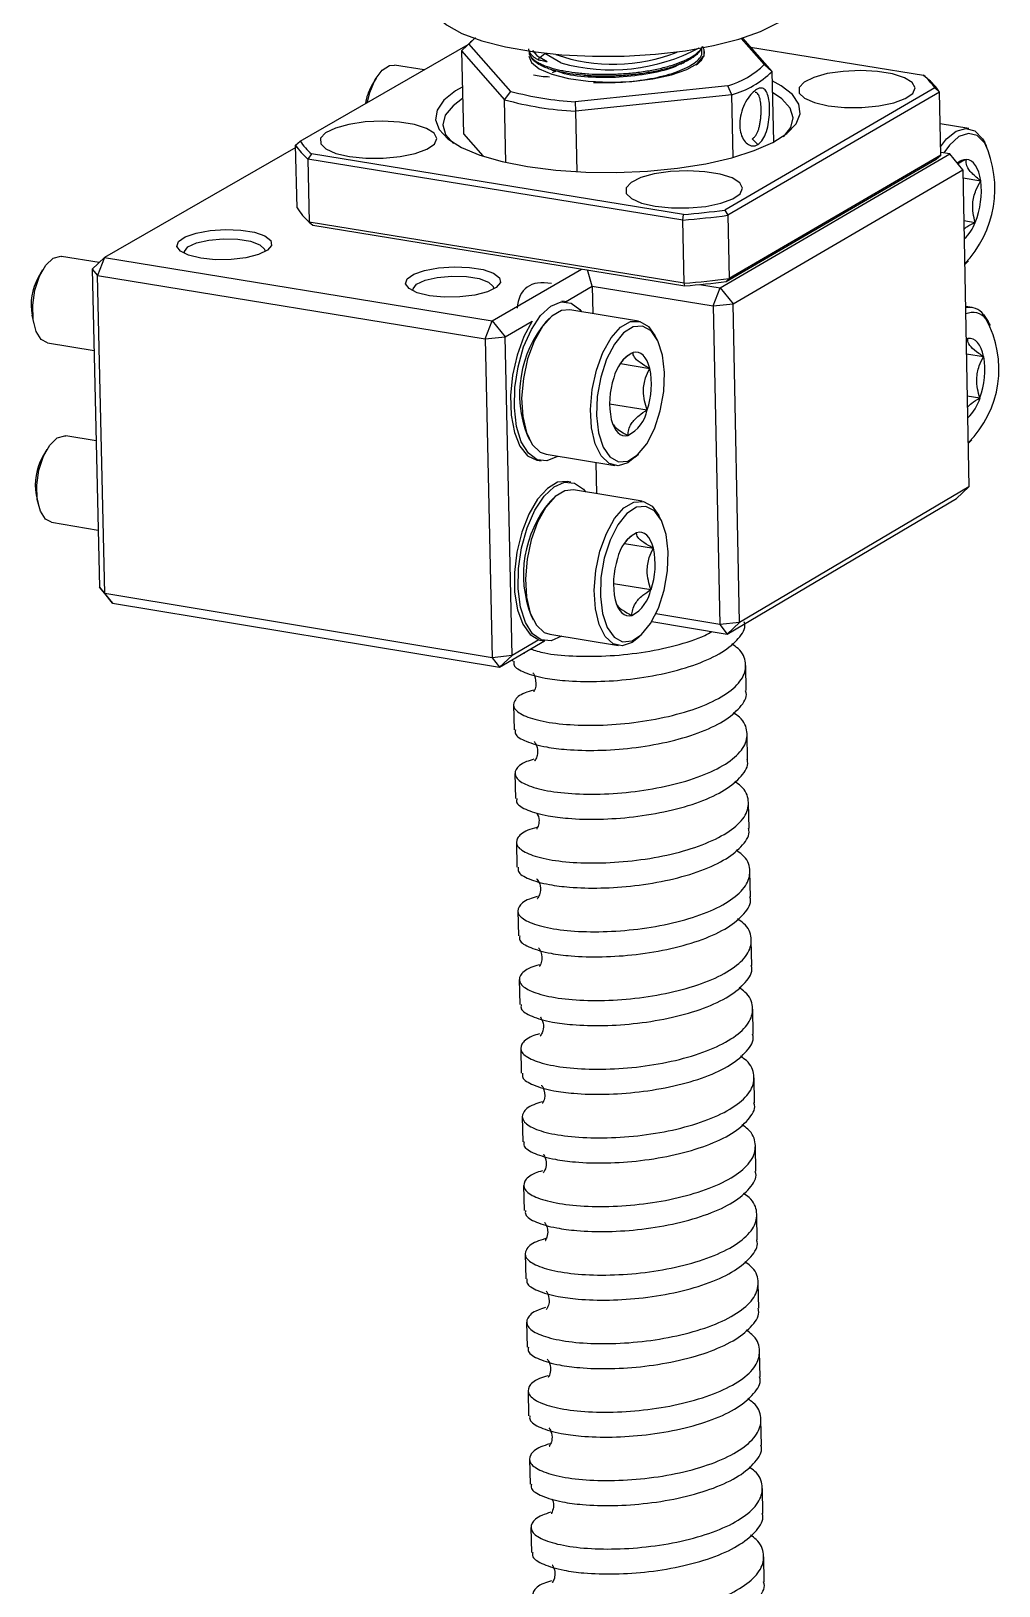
# Model space of a CAD drawing. Header units: millimetres. Extents: x 0 to 279, y 0 to 216.
# Drawn here: x 101.45 to 112.52, y 106.32 to 124.11 of the extents above; entities that cross this region are included whole.
import ezdxf

# ---------------------------------------------------------------- set-up
doc = ezdxf.new("R2010")
doc.units = ezdxf.units.MM

msp = doc.modelspace()

# ---------------------------------------------------------------- linework, layer by layer
at = {"color": 7, "linetype": 'Continuous', "lineweight": 25}
for p, q in [((109.571, 124.027), (109.837, 123.728)), ((109.586, 124.032), (109.925, 123.651)), ((104.525, 122.854), (106.446, 123.958)), ((106.457, 123.966), (106.372, 123.885)), ((106.372, 123.885), (106.863, 123.327)), ((106.372, 123.885), (106.393, 122.935)), ((106.489, 123.998), (106.412, 123.926)), ((106.935, 123.422), (106.457, 123.966)), ((107.143, 123.883), (107.143, 123.879)), ((107.267, 123.81), (107.326, 123.857)), ((107.509, 123.747), (107.326, 123.857)), ((109.148, 123.848), (109.147, 123.884)), ((109.149, 123.867), (109.149, 123.87)), ((109.678, 123.929), (111.658, 123.609)), ((105.943, 123.669), (105.605, 123.724)), ((107.253, 123.78), (107.253, 123.78)), ((107.351, 123.76), (107.267, 123.81)), ((109.837, 123.728), (109.925, 123.651)), ((105.395, 123.574), (105.343, 123.486)), ((107.412, 123.639), (107.456, 123.657)), ((109.925, 123.651), (109.942, 122.843)), ((111.658, 123.609), (111.7, 123.574)), ((106.863, 123.327), (106.935, 123.422)), ((106.878, 122.61), (106.863, 123.327)), ((109.419, 123.486), (107.674, 123.302)), ((109.465, 123.384), (107.676, 123.195)), ((111.79, 123.462), (109.385, 122.064)), ((109.465, 123.384), (109.419, 123.486)), ((111.843, 123.413), (109.421, 122.004)), ((109.48, 122.667), (109.465, 123.384)), ((111.843, 123.413), (111.79, 123.462)), ((111.857, 122.693), (111.843, 123.413)), ((107.674, 123.302), (107.676, 123.195)), ((107.676, 123.195), (107.691, 122.502)), ((112.176, 122.997), (111.85, 123.049)), ((104.474, 122.78), (102.287, 121.522)), ((104.473, 122.808), (104.525, 122.854)), ((104.489, 122.088), (104.473, 122.808)), ((106.393, 122.935), (106.614, 122.683)), ((109.697, 122.878), (109.762, 122.813)), ((112.335, 122.88), (112.36, 122.838)), ((112.385, 122.791), (112.36, 122.838)), ((104.654, 122.706), (104.614, 122.647)), ((108.904, 121.949), (104.614, 122.647)), ((104.614, 122.647), (104.63, 121.926)), ((108.912, 122.014), (104.654, 122.706)), ((109.332, 121.173), (111.961, 122.706)), ((109.402, 121.246), (111.805, 122.648)), ((111.857, 122.693), (109.435, 121.281)), ((111.805, 122.648), (111.857, 122.693)), ((111.961, 122.706), (111.857, 122.723)), ((112.11, 122.525), (111.961, 122.706)), ((109.481, 120.991), (112.11, 122.525)), ((112.11, 122.525), (112.179, 118.895)), ((112.111, 122.431), (112.315, 122.398)), ((108.919, 121.226), (104.63, 121.926)), ((104.63, 121.926), (104.672, 121.89)), ((104.672, 121.89), (108.928, 121.196)), ((108.904, 121.949), (108.912, 122.014)), ((108.919, 121.226), (108.904, 121.949)), ((109.385, 122.064), (109.421, 122.004)), ((109.421, 122.004), (109.435, 121.281)), ((112.121, 121.944), (112.251, 121.923)), ((102.225, 121.464), (101.794, 121.534)), ((101.578, 121.38), (101.527, 121.292)), ((102.145, 121.388), (102.287, 121.522)), ((102.145, 121.388), (102.207, 121.316)), ((102.145, 121.388), (102.229, 117.747)), ((102.287, 121.522), (102.207, 121.316)), ((102.287, 121.522), (106.724, 120.797)), ((106.724, 120.797), (107.744, 121.389)), ((107.868, 121.192), (107.815, 121.378)), ((112.135, 121.446), (112.173, 121.482)), ((102.207, 121.316), (106.644, 120.59)), ((102.29, 117.675), (102.207, 121.316)), ((107.563, 121.015), (107.868, 121.192)), ((107.868, 121.192), (107.874, 120.879)), ((107.868, 121.192), (109.253, 120.966)), ((108.928, 121.196), (108.919, 121.226)), ((109.097, 121.211), (109.332, 121.173)), ((109.435, 121.281), (109.402, 121.246)), ((107.58, 121.012), (107.518, 121.022)), ((109.253, 120.966), (109.332, 121.173)), ((109.332, 121.173), (109.481, 120.991)), ((101.456, 120.86), (101.477, 120.761)), ((107.378, 120.827), (107.34, 120.79)), ((108.398, 120.794), (107.61, 120.922)), ((107.726, 120.925), (107.746, 120.9)), ((109.253, 120.966), (109.481, 120.991)), ((109.253, 120.966), (109.327, 117.321)), ((109.555, 117.345), (109.481, 120.991)), ((112.216, 120.947), (112.14, 120.959)), ((112.347, 120.868), (112.4, 120.788)), ((106.644, 120.59), (106.724, 120.797)), ((106.724, 120.797), (106.873, 120.614)), ((106.873, 120.614), (107.181, 120.793)), ((108.512, 120.733), (108.586, 120.63)), ((112.424, 120.741), (112.4, 120.788)), ((101.632, 120.546), (102.167, 120.458)), ((106.644, 120.59), (106.873, 120.614)), ((106.644, 120.59), (106.722, 116.94)), ((106.951, 116.965), (106.873, 120.614)), ((108.611, 120.584), (108.586, 120.63)), ((112.168, 120.593), (112.147, 120.587)), ((108.19, 120.306), (108.526, 120.251)), ((112.15, 120.419), (112.347, 120.387)), ((112.159, 119.937), (112.305, 119.914)), ((108.067, 119.847), (108.497, 119.776)), ((102.191, 119.421), (101.842, 119.479)), ((107.126, 119.48), (107.15, 119.433)), ((112.173, 119.397), (112.211, 119.434)), ((101.627, 119.325), (101.575, 119.238)), ((107.339, 119.269), (108.126, 119.14)), ((108.357, 119.234), (108.396, 119.271)), ((107.238, 119.201), (107.282, 119.193)), ((107.91, 119.175), (107.917, 118.817)), ((107.624, 118.95), (107.58, 118.958)), ((107.766, 118.868), (107.79, 118.838)), ((112.179, 118.895), (109.555, 117.345)), ((112.179, 118.895), (112.037, 118.761)), ((101.504, 118.805), (101.525, 118.706)), ((107.423, 118.766), (107.385, 118.729)), ((108.441, 118.731), (107.654, 118.861)), ((109.412, 117.211), (112.037, 118.761)), ((108.552, 118.674), (108.629, 118.568)), ((108.653, 118.521), (108.629, 118.568)), ((101.679, 118.491), (102.214, 118.402)), ((108.236, 118.248), (108.568, 118.194)), ((102.29, 117.675), (102.229, 117.747)), ((102.229, 117.747), (102.378, 117.565)), ((106.722, 116.94), (102.29, 117.675)), ((102.378, 117.565), (102.29, 117.675)), ((108.11, 117.791), (108.54, 117.72)), ((102.378, 117.565), (106.808, 116.831)), ((109.327, 117.321), (108.595, 117.442)), ((107.169, 117.42), (107.193, 117.373)), ((108.548, 117.354), (109.412, 117.211)), ((109.555, 117.345), (109.327, 117.321)), ((109.327, 117.321), (109.412, 117.211)), ((109.412, 117.211), (109.555, 117.345)), ((106.808, 116.831), (107.323, 117.134)), ((107.258, 117.146), (106.951, 116.965)), ((107.264, 117.143), (107.324, 117.133)), ((107.382, 117.209), (108.168, 117.079)), ((108.399, 117.173), (108.437, 117.209)), ((106.951, 116.965), (106.722, 116.94)), ((106.722, 116.94), (106.808, 116.831)), ((106.808, 116.831), (106.951, 116.965)), ((106.956, 116.917), (106.956, 116.903)), ((109.63, 116.564), (109.625, 116.851)), ((106.967, 116.403), (106.973, 116.116)), ((109.646, 115.776), (109.641, 116.064)), ((106.983, 115.616), (106.989, 115.328)), ((109.662, 114.99), (109.656, 115.277)), ((107, 114.829), (107.006, 114.542)), ((109.678, 114.203), (109.672, 114.49)), ((107.017, 114.043), (107.023, 113.756)), ((109.694, 113.418), (109.688, 113.704)), ((107.033, 113.257), (107.039, 112.97)), ((109.71, 112.632), (109.704, 112.919)), ((107.05, 112.472), (107.056, 112.185)), ((109.726, 111.847), (109.72, 112.134)), ((107.067, 111.687), (107.073, 111.4)), ((109.741, 111.063), (109.736, 111.349)), ((107.083, 110.902), (107.089, 110.616)), ((109.757, 110.279), (109.751, 110.565)), ((107.1, 110.118), (107.106, 109.832)), ((109.773, 109.495), (109.767, 109.781)), ((107.116, 109.335), (107.122, 109.049)), ((109.789, 108.712), (109.783, 108.998)), ((107.133, 108.552), (107.139, 108.266)), ((109.805, 107.93), (109.799, 108.215)), ((107.15, 107.769), (107.156, 107.484)), ((109.82, 107.148), (109.815, 107.433)), ((107.166, 106.987), (107.172, 106.702)), ((109.836, 106.366), (109.83, 106.651))]:
    msp.add_line(p, q, dxfattribs=at)
at = {"color": 7, "linetype": 'Continuous', "lineweight": 25, "flags": 128}
for points in [[(106.01, 124.452), (106.018, 124.398), (106.08, 124.287), (106.201, 124.182), (106.377, 124.086), (106.604, 124.001), (106.876, 123.931), (107.184, 123.877), (107.519, 123.841), (107.872, 123.824), (108.232, 123.826), (108.59, 123.848), (108.934, 123.888), (109.256, 123.946), (109.544, 124.019), (109.792, 124.107), (109.992, 124.205), (110.139, 124.312), (110.227, 124.424), (110.255, 124.538)], [(106.372, 123.885), (106.406, 123.921), (106.412, 123.926)], [(107.184, 123.889), (107.232, 123.831), (107.267, 123.81), (107.267, 123.81), (107.267, 123.81)], [(105.296, 123.297), (105.324, 123.411), (105.385, 123.557), (105.463, 123.664), (105.549, 123.72), (105.605, 123.724)], [(107.144, 123.826), (107.172, 123.754), (107.261, 123.682), (107.406, 123.619), (107.597, 123.571), (107.823, 123.54), (108.07, 123.528), (108.321, 123.537), (108.561, 123.565), (108.775, 123.611), (108.95, 123.671), (109.074, 123.743), (109.139, 123.821), (109.142, 123.828)], [(107.128, 122.561), (107.45, 122.52), (107.793, 122.497), (108.147, 122.493), (108.5, 122.508), (108.844, 122.542), (109.169, 122.594), (109.464, 122.662), (109.721, 122.744), (109.933, 122.839), (110.094, 122.942), (110.2, 123.051), (110.246, 123.164), (110.233, 123.276), (110.16, 123.385), (110.03, 123.487), (109.928, 123.543)], [(110.568, 123.258), (110.754, 123.238), (110.952, 123.238), (111.146, 123.256), (111.318, 123.291), (111.451, 123.34), (111.536, 123.399), (111.563, 123.462), (111.531, 123.524), (111.443, 123.579), (111.306, 123.622), (111.133, 123.65), (110.939, 123.66), (110.741, 123.651), (110.556, 123.625), (110.402, 123.582), (110.292, 123.528), (110.235, 123.466), (110.237, 123.403), (110.297, 123.344), (110.411, 123.294), (110.568, 123.258)], [(106.381, 123.472), (106.304, 123.427), (106.169, 123.321), (106.092, 123.209), (106.074, 123.097), (106.115, 122.986), (106.216, 122.88), (106.373, 122.781), (106.582, 122.694), (106.836, 122.62), (107.128, 122.561)], [(106.384, 123.34), (106.275, 123.258), (106.186, 123.149), (106.158, 123.038), (106.19, 122.928), (106.279, 122.826)], [(110.055, 122.902), (110.139, 123.009), (110.167, 123.12), (110.133, 123.23), (110.039, 123.336), (109.93, 123.41)], [(105.089, 122.677), (105.275, 122.658), (105.474, 122.657), (105.668, 122.675), (105.84, 122.711), (105.975, 122.76), (106.061, 122.819), (106.09, 122.882), (106.059, 122.944), (105.971, 122.999), (105.835, 123.043), (105.662, 123.071), (105.468, 123.081), (105.269, 123.072), (105.084, 123.045), (104.929, 123.003), (104.817, 122.948), (104.759, 122.886), (104.76, 122.823), (104.819, 122.764), (104.932, 122.713), (105.089, 122.677)], [(111.855, 122.788), (111.924, 122.878), (112.034, 122.968), (112.145, 122.999), (112.248, 122.969), (112.335, 122.88)], [(112.361, 122.831), (112.275, 122.917), (112.173, 122.942), (112.064, 122.905), (111.957, 122.807), (111.893, 122.717)], [(112.315, 122.398), (112.305, 122.45), (112.292, 122.498), (112.275, 122.54), (112.255, 122.575), (112.232, 122.604), (112.207, 122.625), (112.179, 122.638), (112.15, 122.644)], [(108.588, 122.108), (108.774, 122.089), (108.974, 122.088), (109.168, 122.106), (109.34, 122.141), (109.475, 122.191), (109.56, 122.25), (109.588, 122.314), (109.557, 122.376), (109.468, 122.431), (109.331, 122.475), (109.158, 122.503), (108.963, 122.514), (108.764, 122.505), (108.578, 122.478), (108.423, 122.435), (108.312, 122.38), (108.255, 122.318), (108.256, 122.254), (108.317, 122.195), (108.43, 122.144), (108.588, 122.108)], [(103.387, 121.512), (103.249, 121.546), (103.155, 121.592), (103.115, 121.647), (103.134, 121.705), (103.211, 121.758), (103.335, 121.801), (103.495, 121.83), (103.672, 121.842), (103.847, 121.835), (104.003, 121.809), (104.121, 121.769), (104.189, 121.717), (104.199, 121.66), (104.151, 121.604), (104.049, 121.555), (103.905, 121.518), (103.734, 121.498), (103.555, 121.496), (103.387, 121.512)], [(103.2, 121.579), (103.201, 121.588), (103.241, 121.642), (103.339, 121.688), (103.48, 121.72), (103.645, 121.735), (103.812, 121.731), (103.958, 121.707), (104.065, 121.667), (104.117, 121.616), (104.12, 121.599)], [(101.632, 120.546), (101.562, 120.582), (101.503, 120.674), (101.469, 120.811), (101.464, 120.975), (101.489, 121.148), (101.541, 121.307), (101.614, 121.434), (101.699, 121.513), (101.786, 121.535), (101.794, 121.534)], [(106.005, 121.084), (105.866, 121.118), (105.771, 121.165), (105.731, 121.22), (105.75, 121.277), (105.826, 121.331), (105.95, 121.374), (106.11, 121.403), (106.287, 121.415), (106.463, 121.408), (106.619, 121.382), (106.737, 121.341), (106.806, 121.29), (106.817, 121.233), (106.769, 121.177), (106.668, 121.127), (106.524, 121.09), (106.353, 121.07), (106.174, 121.068), (106.005, 121.084)], [(105.816, 121.152), (105.817, 121.161), (105.857, 121.214), (105.954, 121.26), (106.095, 121.293), (106.26, 121.308), (106.428, 121.303), (106.575, 121.279), (106.682, 121.239), (106.734, 121.189), (106.738, 121.171)], [(107.475, 119.247), (107.469, 119.243), (107.35, 119.193), (107.237, 119.206), (107.137, 119.28), (107.056, 119.41), (107.002, 119.588), (106.977, 119.8), (106.982, 120.033), (107.019, 120.271), (107.083, 120.498), (107.171, 120.697), (107.277, 120.856), (107.394, 120.964), (107.513, 121.012), (107.626, 120.999), (107.726, 120.925), (107.726, 120.925)], [(107.61, 120.922), (107.517, 120.915), (107.404, 120.851), (107.297, 120.73), (107.202, 120.562), (107.128, 120.36), (107.08, 120.138), (107.06, 119.913), (107.072, 119.701), (107.114, 119.519), (107.182, 119.379), (107.272, 119.293), (107.339, 119.269)], [(107.181, 120.793), (107.084, 120.616), (107.007, 120.405), (106.955, 120.174), (106.932, 119.94), (106.94, 119.716), (106.977, 119.519), (107.041, 119.361), (107.128, 119.253), (107.233, 119.202), (107.238, 119.201)], [(108.357, 119.234), (108.277, 119.172), (108.165, 119.137), (108.06, 119.164), (107.97, 119.25), (107.901, 119.389), (107.86, 119.572), (107.848, 119.783), (107.867, 120.009), (107.916, 120.231), (107.99, 120.433), (108.084, 120.601), (108.192, 120.722), (108.305, 120.787), (108.414, 120.79), (108.512, 120.733), (108.512, 120.733)], [(108.541, 120.68), (108.444, 120.735), (108.336, 120.727), (108.226, 120.657), (108.121, 120.53), (108.032, 120.357), (107.965, 120.152), (107.926, 119.931), (107.918, 119.713), (107.941, 119.514), (107.993, 119.352), (108.071, 119.239), (108.168, 119.184), (108.276, 119.192), (108.387, 119.263), (108.491, 119.389), (108.58, 119.562), (108.647, 119.767), (108.686, 119.988), (108.694, 120.206), (108.671, 120.404), (108.619, 120.567), (108.541, 120.68)], [(112.347, 120.387), (112.335, 120.436), (112.319, 120.48), (112.3, 120.517), (112.278, 120.547), (112.254, 120.571), (112.227, 120.586), (112.198, 120.593), (112.168, 120.593)], [(108.526, 120.251), (108.512, 120.298), (108.495, 120.339), (108.474, 120.374), (108.451, 120.402), (108.424, 120.422), (108.396, 120.434), (108.367, 120.438), (108.336, 120.434)], [(108.086, 119.668), (108.1, 119.62), (108.117, 119.579), (108.138, 119.544), (108.162, 119.517), (108.188, 119.497), (108.216, 119.485), (108.246, 119.48), (108.276, 119.485)], [(101.679, 118.491), (101.612, 118.525), (101.552, 118.616), (101.517, 118.751), (101.511, 118.915), (101.536, 119.087), (101.587, 119.247), (101.66, 119.375), (101.744, 119.456), (101.831, 119.48), (101.842, 119.479)], [(107.58, 118.958), (107.471, 118.948), (107.354, 118.879), (107.242, 118.755), (107.142, 118.585), (107.062, 118.378), (107.005, 118.15), (106.978, 117.915), (106.98, 117.689), (107.012, 117.487), (107.072, 117.323), (107.156, 117.206), (107.258, 117.146)], [(107.517, 117.186), (107.517, 117.186), (107.398, 117.134), (107.284, 117.144), (107.183, 117.215), (107.103, 117.343), (107.047, 117.518), (107.021, 117.729), (107.025, 117.962), (107.06, 118.2), (107.124, 118.427), (107.211, 118.628), (107.317, 118.788), (107.433, 118.898), (107.552, 118.95), (107.665, 118.939), (107.766, 118.868), (107.766, 118.868)], [(107.654, 118.861), (107.556, 118.852), (107.444, 118.785), (107.336, 118.662), (107.243, 118.493), (107.169, 118.289), (107.122, 118.067), (107.104, 117.842), (107.117, 117.632), (107.159, 117.451), (107.229, 117.314), (107.319, 117.231), (107.382, 117.209)], [(108.399, 117.173), (108.323, 117.114), (108.211, 117.076), (108.106, 117.1), (108.015, 117.184), (107.946, 117.321), (107.904, 117.502), (107.891, 117.712), (107.909, 117.937), (107.956, 118.16), (108.03, 118.363), (108.123, 118.533), (108.231, 118.655), (108.343, 118.722), (108.453, 118.729), (108.552, 118.674), (108.552, 118.674)], [(108.581, 118.621), (108.483, 118.673), (108.375, 118.663), (108.265, 118.59), (108.161, 118.462), (108.072, 118.287), (108.006, 118.081), (107.968, 117.86), (107.961, 117.642), (107.985, 117.445), (108.038, 117.285), (108.117, 117.174), (108.214, 117.122), (108.323, 117.133), (108.433, 117.206), (108.536, 117.334), (108.625, 117.509), (108.691, 117.714), (108.729, 117.935), (108.736, 118.153), (108.712, 118.35), (108.659, 118.51), (108.581, 118.621)], [(108.568, 118.194), (108.554, 118.24), (108.536, 118.281), (108.515, 118.315), (108.491, 118.342), (108.465, 118.361), (108.437, 118.373), (108.407, 118.376), (108.376, 118.371)], [(108.129, 117.602), (108.144, 117.555), (108.162, 117.514), (108.183, 117.48), (108.206, 117.453), (108.233, 117.434), (108.261, 117.422), (108.291, 117.419), (108.321, 117.424)]]:
    msp.add_lwpolyline(points, dxfattribs=at)
at = {"color": 7, "linetype": 'Continuous', "lineweight": 25}
for centre, radius, start, end in [((106.849, 123.615), 0.526, 127.1501, 138.1705), ((108.108, 125.736), 2.003, 250.9016, 291.466), ((108.085, 125.817), 2.148, 254.4622, 297.9842), ((109.142, 124.447), 1, 286.0842, 314.0493), ((109.189, 124.392), 1.045, 285.3318, 314.8222), ((111.154, 123.026), 0.771, 34.4636, 49.1865), ((111.194, 122.977), 0.782, 33.9055, 49.7466), ((105.889, 123.181), 0.626, 150.8492, 170.5896), ((107.887, 127.07), 3.881, 254.6933, 266.8863), ((107.896, 127.008), 3.712, 255.0067, 266.5794), ((105.11, 123.22), 0.759, 212.8907, 229.0973), ((105.149, 123.267), 0.748, 213.4746, 228.5329), ((111.231, 122.308), 1.245, 316.2278, 24.8425), ((112.155, 122.485), 0.159, 91.553, 132.7208), ((111.364, 122.284), 0.957, 337.8212, 6.8482), ((105.128, 122.5), 0.76, 212.8291, 229.029), ((108.026, 132.661), 10.748, 274.6835, 277.4529), ((108.027, 132.585), 10.609, 274.7807, 277.3534), ((111.789, 122.094), 0.493, 312.9809, 339.6225), ((102.1, 120.977), 0.654, 151.1211, 190.2652), ((108.042, 131.911), 10.721, 274.6933, 277.469), ((108.045, 131.737), 10.578, 274.792, 277.3715), ((112.185, 120.747), 0.202, 36.8522, 102.9401), ((112.222, 120.7), 0.192, 37.2854, 114.7141), ((108.338, 119.954), 1.302, 140.0358, 201.3504), ((111.334, 120.243), 1.188, 314.7034, 28.8779), ((108.528, 120.06), 0.42, 117.1327, 168.7277), ((111.426, 120.231), 0.935, 340.1269, 9.607), ((108.98, 119.85), 0.913, 161.3113, 191.5267), ((107.632, 120.069), 0.913, 341.3215, 11.5069), ((108.084, 119.859), 0.421, 297.2009, 348.7176), ((111.806, 120.064), 0.522, 313.4212, 343.2052), ((102.147, 118.921), 0.653, 151.0209, 190.2274), ((108.38, 117.892), 1.3, 139.9483, 201.3016), ((108.579, 117.992), 0.43, 118.0898, 168.8265), ((107.68, 118.007), 0.908, 341.54, 11.8306), ((109.018, 117.788), 0.907, 161.5298, 191.8508), ((108.118, 117.804), 0.43, 298.1563, 348.8165)]:
    msp.add_arc(centre, radius, start, end, dxfattribs=at)
for centre, major_axis, ratio, start_param, end_param in [((108.133, 124.509), (1.145, 0.759), 0.451799, 3.520616, 3.740235), ((108.117, 119.991), (-1.01, 1.179), 0.385345, 5.835879, 6.664884), ((108.159, 117.929), (1.091, 0.934), 0.066554, 3.246267, 3.315769)]:
    msp.add_ellipse(centre, major_axis=major_axis, ratio=ratio, start_param=start_param, end_param=end_param, dxfattribs=at)
for points, knots in [([(107.253, 123.78), (107.241, 123.787), (107.206, 123.807), (107.166, 123.843), (107.145, 123.88), (107.143, 123.902), (107.143, 123.909)], [0, 0, 0, 0, 0.179878, 0.50841, 0.845034, 1, 1, 1, 1]), ([(107.146, 123.879), (107.145, 123.873), (107.143, 123.859), (107.153, 123.837), (107.169, 123.813), (107.192, 123.79), (107.222, 123.767), (107.259, 123.746), (107.316, 123.719), (107.385, 123.694), (107.465, 123.673), (107.551, 123.655), (107.646, 123.64), (107.748, 123.629), (107.853, 123.621), (107.963, 123.617), (108.076, 123.618), (108.188, 123.622), (108.301, 123.63), (108.411, 123.643), (108.519, 123.659), (108.621, 123.679), (108.717, 123.703), (108.807, 123.729), (108.887, 123.758), (108.957, 123.791), (109.004, 123.816), (109.044, 123.842), (109.079, 123.87), (109.105, 123.898), (109.124, 123.92), (109.128, 123.932), (109.129, 123.935)], [0, 0, 0, 0, 0.020055, 0.048712, 0.077786, 0.105841, 0.13409, 0.162954, 0.19203, 0.248488, 0.277144, 0.306219, 0.362678, 0.391336, 0.420412, 0.476869, 0.505526, 0.534601, 0.591058, 0.619715, 0.648789, 0.705249, 0.733907, 0.762983, 0.81944, 0.848097, 0.877171, 0.905226, 0.933475, 0.962339, 0.991415, 1, 1, 1, 1]), ([(109.117, 123.915), (109.115, 123.91), (109.109, 123.896), (109.084, 123.863), (109.045, 123.827), (108.992, 123.792), (108.931, 123.759), (108.858, 123.727), (108.776, 123.699), (108.688, 123.674), (108.592, 123.651), (108.489, 123.633), (108.384, 123.617), (108.274, 123.606), (108.163, 123.599), (108.08, 123.596), (107.998, 123.595), (107.916, 123.596), (107.835, 123.6), (107.732, 123.608), (107.633, 123.62), (107.543, 123.636), (107.458, 123.654), (107.382, 123.676), (107.318, 123.7), (107.261, 123.727), (107.218, 123.756), (107.187, 123.786), (107.177, 123.801), (107.173, 123.808)], [0, 0, 0, 0, 0.015181, 0.04458, 0.104379, 0.134849, 0.164249, 0.224049, 0.254519, 0.283922, 0.343727, 0.374201, 0.403598, 0.463392, 0.49386, 0.523265, 0.552874, 0.583128, 0.613604, 0.643, 0.702791, 0.733257, 0.76266, 0.822465, 0.852939, 0.882338, 0.942136, 0.972606, 1, 1, 1, 1]), ([(107.883, 123.525), (107.993, 123.524), (108.212, 123.521), (108.542, 123.563), (108.826, 123.634), (109.029, 123.731), (109.135, 123.829), (109.122, 123.891), (109.117, 123.915)], [0, 0, 0, 0, 0.177812, 0.35559, 0.533337, 0.711099, 0.888866, 1, 1, 1, 1]), ([(109.129, 123.935), (109.13, 123.934), (109.137, 123.923), (109.148, 123.894), (109.151, 123.855), (109.139, 123.816), (109.117, 123.778), (109.089, 123.746), (109.06, 123.725), (109.055, 123.722)], [0, 0, 0, 0, 0.01947, 0.151126, 0.41747, 0.553426, 0.685089, 0.951448, 1, 1, 1, 1]), ([(107.267, 123.81), (107.264, 123.807), (107.259, 123.802), (107.254, 123.791), (107.253, 123.784), (107.253, 123.78)], [0, 0, 0, 0, 0.322682, 0.645361, 1, 1, 1, 1]), ([(107.351, 123.76), (107.337, 123.763), (107.301, 123.77), (107.271, 123.776), (107.253, 123.779), (107.253, 123.78)], [0, 0, 0, 0, 0.360664, 0.986049, 1, 1, 1, 1]), ([(107.401, 123.671), (107.41, 123.667), (107.426, 123.66), (107.443, 123.653), (107.452, 123.649)], [0, 0, 0, 0, 0.5000031, 1, 1, 1, 1]), ([(108.865, 123.732), (108.859, 123.729), (108.797, 123.687), (108.571, 123.63), (108.225, 123.579), (107.862, 123.578), (107.59, 123.606), (107.493, 123.643), (107.465, 123.653)], [0, 0, 0, 0, 0.022104, 0.2448826, 0.4676612, 0.6904397, 0.9132183, 1, 1, 1, 1]), ([(108.871, 123.732), (108.88, 123.736), (108.898, 123.744), (108.916, 123.753), (108.925, 123.757)], [0, 0, 0, 0, 0.499985, 1, 1, 1, 1]), ([(109.749, 123.445), (109.732, 123.432), (109.694, 123.405), (109.635, 123.327), (109.586, 123.225), (109.557, 123.111), (109.553, 123.003), (109.575, 122.91), (109.616, 122.84), (109.671, 122.8), (109.723, 122.794), (109.752, 122.808), (109.762, 122.813)], [0, 0, 0, 0, 0.097717, 0.208522, 0.320671, 0.426562, 0.531756, 0.628841, 0.730963, 0.836275, 0.944773, 1, 1, 1, 1]), ([(109.697, 122.878), (109.705, 122.883), (109.719, 122.893), (109.739, 122.916), (109.756, 122.946), (109.77, 122.981), (109.781, 123.021), (109.79, 123.065), (109.796, 123.111), (109.8, 123.158), (109.801, 123.204), (109.8, 123.247), (109.797, 123.288), (109.792, 123.323), (109.784, 123.354), (109.773, 123.379), (109.76, 123.398), (109.747, 123.409), (109.737, 123.41), (109.733, 123.411)], [0, 0, 0, 0, 0.058478, 0.11865, 0.177188, 0.237366, 0.297015, 0.358346, 0.418744, 0.480932, 0.5406, 0.602104, 0.660062, 0.719644, 0.778675, 0.839358, 0.89945, 0.961266, 1, 1, 1, 1]), ([(109.762, 122.813), (109.778, 122.825), (109.813, 122.853), (109.855, 122.934), (109.884, 123.039), (109.898, 123.155), (109.899, 123.263), (109.887, 123.354), (109.864, 123.422), (109.828, 123.46), (109.787, 123.464), (109.759, 123.45), (109.749, 123.445)], [0, 0, 0, 0, 0.09666, 0.207749, 0.320394, 0.425913, 0.530963, 0.628111, 0.730167, 0.835097, 0.943462, 1, 1, 1, 1]), ([(112.15, 122.644), (112.12, 122.63), (112.085, 122.615), (112.058, 122.596), (112.054, 122.593)], [0, 0, 0, 0, 0.845109, 1, 1, 1, 1]), ([(112.315, 122.398), (112.297, 122.412), (112.241, 122.455), (112.168, 122.529), (112.144, 122.597), (112.149, 122.631), (112.15, 122.644)], [0, 0, 0, 0, 0.156025, 0.493707, 0.819058, 1, 1, 1, 1]), ([(112.251, 121.923), (112.242, 121.957), (112.224, 122.028), (112.218, 122.154), (112.25, 122.284), (112.295, 122.363), (112.315, 122.398)], [0, 0, 0, 0, 0.216454, 0.440309, 0.751899, 1, 1, 1, 1]), ([(112.123, 121.847), (112.133, 121.856), (112.166, 121.885), (112.216, 121.907), (112.251, 121.923)], [0, 0, 0, 0, 0.319193, 1, 1, 1, 1]), ([(112.347, 120.387), (112.329, 120.399), (112.271, 120.436), (112.194, 120.498), (112.165, 120.555), (112.167, 120.583), (112.168, 120.593)], [0, 0, 0, 0, 0.156025, 0.493707, 0.819058, 1, 1, 1, 1]), ([(108.336, 120.434), (108.307, 120.417), (108.259, 120.387), (108.223, 120.353), (108.209, 120.339)], [0, 0, 0, 0, 0.600547, 1, 1, 1, 1]), ([(108.526, 120.251), (108.507, 120.262), (108.447, 120.295), (108.367, 120.352), (108.335, 120.402), (108.336, 120.426), (108.336, 120.434)], [0, 0, 0, 0, 0.156025, 0.493707, 0.819058, 1, 1, 1, 1]), ([(112.305, 119.914), (112.295, 119.948), (112.274, 120.019), (112.263, 120.145), (112.288, 120.274), (112.329, 120.352), (112.347, 120.387)], [0, 0, 0, 0, 0.2164543, 0.440309, 0.7518987, 1, 1, 1, 1]), ([(108.497, 119.776), (108.486, 119.811), (108.463, 119.882), (108.448, 120.008), (108.47, 120.138), (108.509, 120.216), (108.526, 120.251)], [0, 0, 0, 0, 0.216454, 0.440309, 0.751899, 1, 1, 1, 1]), ([(108.276, 119.485), (108.278, 119.507), (108.282, 119.552), (108.317, 119.631), (108.391, 119.71), (108.464, 119.756), (108.497, 119.776)], [0, 0, 0, 0, 0.2164543, 0.440309, 0.7518987, 1, 1, 1, 1]), ([(112.162, 119.807), (112.177, 119.824), (112.214, 119.863), (112.271, 119.895), (112.305, 119.914)], [0, 0, 0, 0, 0.419373, 1, 1, 1, 1]), ([(108.099, 119.623), (108.106, 119.611), (108.123, 119.579), (108.198, 119.528), (108.258, 119.495), (108.276, 119.485)], [0, 0, 0, 0, 0.31264, 0.782775, 1, 1, 1, 1]), ([(108.376, 118.371), (108.347, 118.353), (108.301, 118.325), (108.266, 118.29), (108.253, 118.277)], [0, 0, 0, 0, 0.619929, 1, 1, 1, 1]), ([(108.568, 118.194), (108.549, 118.204), (108.489, 118.236), (108.408, 118.291), (108.375, 118.34), (108.376, 118.363), (108.376, 118.371)], [0, 0, 0, 0, 0.156025, 0.493707, 0.819058, 1, 1, 1, 1]), ([(108.54, 117.72), (108.529, 117.755), (108.506, 117.825), (108.491, 117.951), (108.512, 118.08), (108.551, 118.159), (108.568, 118.194)], [0, 0, 0, 0, 0.2164543, 0.440309, 0.7518987, 1, 1, 1, 1]), ([(108.321, 117.424), (108.323, 117.447), (108.327, 117.492), (108.361, 117.572), (108.435, 117.652), (108.508, 117.699), (108.54, 117.72)], [0, 0, 0, 0, 0.216454, 0.440309, 0.751899, 1, 1, 1, 1]), ([(108.142, 117.561), (108.149, 117.548), (108.166, 117.517), (108.242, 117.467), (108.302, 117.434), (108.321, 117.424)], [0, 0, 0, 0, 0.322579, 0.785916, 1, 1, 1, 1]), ([(106.971, 116.903), (106.969, 116.887), (106.962, 116.84), (107.082, 116.769), (107.294, 116.709), (107.578, 116.672), (107.911, 116.663), (108.31, 116.69), (108.71, 116.758), (109.075, 116.863), (109.369, 117), (109.552, 117.158), (109.63, 117.28), (109.61, 117.343), (109.607, 117.351)], [0, 0, 0, 0, 0.0492456, 0.1461337, 0.2429263, 0.3142658, 0.4086866, 0.5028647, 0.5999488, 0.6963788, 0.7934818, 0.8900239, 0.9868062, 1, 1, 1, 1]), ([(107.196, 116.57), (107.162, 116.56), (107.046, 116.525), (106.964, 116.449), (106.962, 116.354), (107.089, 116.268), (107.325, 116.202), (107.651, 116.166), (108.036, 116.166), (108.446, 116.206), (108.841, 116.287), (109.186, 116.402), (109.449, 116.547), (109.607, 116.711), (109.638, 116.881), (109.587, 117.015), (109.49, 117.081), (109.465, 117.099)], [0, 0, 0, 0, 0.03124, 0.104022, 0.176326, 0.248928, 0.321457, 0.393795, 0.46656, 0.538818, 0.611562, 0.68393, 0.756411, 0.829058, 0.901344, 0.974132, 1, 1, 1, 1]), ([(107.164, 117.04), (107.213, 117.024), (107.335, 116.985), (107.637, 116.955), (108.019, 116.955), (108.431, 116.994), (108.82, 117.076), (109.102, 117.161), (109.211, 117.225), (109.237, 117.24)], [0, 0, 0, 0, 0.1146425, 0.2809622, 0.4482645, 0.6144017, 0.7816568, 0.948045, 1, 1, 1, 1]), ([(107.187, 116.769), (107.193, 116.764), (107.207, 116.753), (107.234, 116.618), (107.201, 116.56), (107.2, 116.555), (107.2, 116.552)], [0, 0, 0, 0, 0.267401, 0.60843, 0.812748, 1, 1, 1, 1]), ([(106.988, 116.116), (106.986, 116.1), (106.978, 116.053), (107.099, 115.981), (107.31, 115.92), (107.595, 115.884), (107.927, 115.875), (108.326, 115.902), (108.726, 115.97), (109.091, 116.074), (109.385, 116.212), (109.568, 116.37), (109.646, 116.492), (109.626, 116.556), (109.623, 116.563)], [0, 0, 0, 0, 0.0492456, 0.1461337, 0.2429263, 0.3142658, 0.4086866, 0.5028647, 0.5999488, 0.6963788, 0.7934818, 0.8900239, 0.9868062, 1, 1, 1, 1]), ([(107.201, 115.78), (107.171, 115.77), (107.06, 115.737), (106.981, 115.662), (106.979, 115.567), (107.106, 115.481), (107.342, 115.414), (107.668, 115.377), (108.053, 115.378), (108.462, 115.418), (108.857, 115.498), (109.202, 115.614), (109.465, 115.759), (109.623, 115.923), (109.654, 116.093), (109.603, 116.228), (109.507, 116.294), (109.482, 116.311)], [0, 0, 0, 0, 0.027419, 0.100508, 0.173116, 0.246022, 0.318857, 0.391499, 0.46457, 0.537132, 0.610182, 0.682854, 0.75564, 0.828593, 0.901183, 0.974276, 1, 1, 1, 1]), ([(107.205, 115.981), (107.205, 115.981), (107.203, 115.981), (107.246, 115.919), (107.244, 115.83), (107.219, 115.773), (107.203, 115.755), (107.206, 115.757), (107.206, 115.757)], [0, 0, 0, 0, 0.104278, 0.368322, 0.627755, 0.794469, 0.940257, 1, 1, 1, 1]), ([(107.005, 115.329), (107.002, 115.313), (106.995, 115.265), (107.115, 115.193), (107.327, 115.133), (107.611, 115.096), (107.944, 115.087), (108.343, 115.114), (108.743, 115.182), (109.107, 115.286), (109.401, 115.424), (109.584, 115.583), (109.662, 115.705), (109.642, 115.768), (109.639, 115.776)], [0, 0, 0, 0, 0.0492456, 0.1461337, 0.2429263, 0.3142658, 0.4086866, 0.5028647, 0.5999488, 0.6963788, 0.7934818, 0.8900239, 0.9868062, 1, 1, 1, 1]), ([(107.233, 114.999), (107.197, 114.988), (107.08, 114.953), (106.997, 114.875), (106.996, 114.78), (107.122, 114.693), (107.358, 114.627), (107.684, 114.59), (108.069, 114.59), (108.478, 114.63), (108.873, 114.711), (109.218, 114.827), (109.48, 114.972), (109.639, 115.136), (109.67, 115.306), (109.619, 115.441), (109.523, 115.507), (109.498, 115.524)], [0, 0, 0, 0, 0.032384, 0.105118, 0.177374, 0.249928, 0.322409, 0.394699, 0.467416, 0.539627, 0.612323, 0.684643, 0.757076, 0.829675, 0.901913, 0.974653, 1, 1, 1, 1]), ([(107.234, 115.163), (107.246, 115.137), (107.268, 115.091), (107.247, 115.003), (107.229, 114.98), (107.234, 114.98), (107.235, 114.98)], [0, 0, 0, 0, 0.351511, 0.610656, 0.897651, 1, 1, 1, 1]), ([(107.021, 114.542), (107.019, 114.526), (107.012, 114.478), (107.132, 114.406), (107.344, 114.345), (107.628, 114.309), (107.96, 114.299), (108.359, 114.326), (108.759, 114.394), (109.123, 114.499), (109.417, 114.637), (109.599, 114.795), (109.678, 114.918), (109.657, 114.982), (109.655, 114.989)], [0, 0, 0, 0, 0.049246, 0.146134, 0.242926, 0.314266, 0.408687, 0.502865, 0.599949, 0.696379, 0.793482, 0.890024, 0.986806, 1, 1, 1, 1]), ([(107.238, 114.209), (107.206, 114.199), (107.094, 114.165), (107.014, 114.089), (107.012, 113.994), (107.139, 113.907), (107.375, 113.84), (107.701, 113.803), (108.085, 113.803), (108.494, 113.843), (108.889, 113.923), (109.234, 114.039), (109.496, 114.185), (109.655, 114.35), (109.686, 114.52), (109.635, 114.655), (109.539, 114.72), (109.515, 114.737)], [0, 0, 0, 0, 0.028624, 0.10166, 0.174216, 0.24707, 0.319852, 0.392442, 0.46546, 0.53797, 0.610967, 0.683587, 0.756321, 0.829221, 0.901758, 0.974799, 1, 1, 1, 1]), ([(107.238, 114.408), (107.237, 114.408), (107.23, 114.411), (107.277, 114.357), (107.279, 114.265), (107.254, 114.203), (107.237, 114.184), (107.24, 114.185), (107.24, 114.185)], [0, 0, 0, 0, 0.057402, 0.332749, 0.610707, 0.785133, 0.931628, 1, 1, 1, 1]), ([(107.038, 113.756), (107.036, 113.74), (107.028, 113.692), (107.149, 113.62), (107.36, 113.559), (107.644, 113.522), (107.977, 113.512), (108.375, 113.539), (108.775, 113.607), (109.139, 113.712), (109.433, 113.85), (109.615, 114.009), (109.694, 114.132), (109.673, 114.195), (109.671, 114.203)], [0, 0, 0, 0, 0.049246, 0.146134, 0.242926, 0.314266, 0.408687, 0.502865, 0.599949, 0.696379, 0.793482, 0.890024, 0.986806, 1, 1, 1, 1]), ([(107.26, 113.426), (107.226, 113.415), (107.112, 113.38), (107.03, 113.303), (107.029, 113.208), (107.156, 113.12), (107.392, 113.053), (107.717, 113.016), (108.102, 113.016), (108.511, 113.056), (108.905, 113.137), (109.25, 113.253), (109.512, 113.398), (109.671, 113.563), (109.702, 113.734), (109.651, 113.869), (109.556, 113.934), (109.531, 113.951)], [0, 0, 0, 0, 0.030397, 0.103319, 0.175761, 0.2485, 0.321168, 0.393644, 0.466548, 0.538944, 0.611827, 0.684333, 0.756953, 0.829738, 0.902162, 0.975088, 1, 1, 1, 1]), ([(107.254, 113.621), (107.253, 113.622), (107.251, 113.622), (107.278, 113.593), (107.301, 113.492), (107.273, 113.42), (107.259, 113.405), (107.266, 113.407), (107.266, 113.407)], [0, 0, 0, 0, 0.083489, 0.231657, 0.566964, 0.767814, 0.989971, 1, 1, 1, 1]), ([(107.055, 112.97), (107.052, 112.954), (107.045, 112.906), (107.165, 112.834), (107.377, 112.772), (107.661, 112.735), (107.993, 112.725), (108.391, 112.752), (108.791, 112.82), (109.155, 112.925), (109.449, 113.064), (109.631, 113.223), (109.71, 113.346), (109.689, 113.41), (109.687, 113.417)], [0, 0, 0, 0, 0.049246, 0.146134, 0.242926, 0.314266, 0.408687, 0.502865, 0.599949, 0.696379, 0.793482, 0.890024, 0.986806, 1, 1, 1, 1]), ([(107.265, 112.637), (107.235, 112.628), (107.126, 112.594), (107.047, 112.518), (107.045, 112.422), (107.172, 112.335), (107.408, 112.267), (107.734, 112.23), (108.118, 112.23), (108.527, 112.269), (108.921, 112.35), (109.266, 112.467), (109.528, 112.612), (109.687, 112.778), (109.717, 112.948), (109.667, 113.083), (109.572, 113.149), (109.548, 113.166)], [0, 0, 0, 0, 0.026745, 0.09996, 0.172693, 0.245726, 0.318686, 0.391454, 0.464651, 0.537338, 0.610515, 0.683312, 0.756224, 0.829303, 0.902018, 0.975238, 1, 1, 1, 1]), ([(107.275, 112.832), (107.274, 112.832), (107.271, 112.833), (107.315, 112.765), (107.308, 112.677), (107.283, 112.626), (107.27, 112.612), (107.273, 112.614), (107.274, 112.615)], [0, 0, 0, 0, 0.108802, 0.395251, 0.649294, 0.813043, 0.965732, 1, 1, 1, 1]), ([(107.071, 112.185), (107.069, 112.169), (107.061, 112.121), (107.182, 112.048), (107.393, 111.986), (107.677, 111.949), (108.009, 111.939), (108.408, 111.966), (108.807, 112.034), (109.171, 112.139), (109.464, 112.278), (109.647, 112.437), (109.726, 112.56), (109.705, 112.624), (109.703, 112.632)], [0, 0, 0, 0, 0.049246, 0.146134, 0.242926, 0.314266, 0.408687, 0.502865, 0.599949, 0.696379, 0.793482, 0.890024, 0.986806, 1, 1, 1, 1]), ([(107.295, 111.857), (107.261, 111.847), (107.146, 111.811), (107.064, 111.734), (107.062, 111.637), (107.189, 111.549), (107.425, 111.482), (107.75, 111.444), (108.134, 111.444), (108.543, 111.483), (108.937, 111.564), (109.282, 111.681), (109.544, 111.827), (109.702, 111.992), (109.733, 112.163), (109.683, 112.298), (109.588, 112.364), (109.565, 112.38)], [0, 0, 0, 0, 0.031051, 0.103961, 0.176391, 0.249119, 0.321775, 0.394239, 0.467131, 0.539515, 0.612387, 0.684881, 0.757489, 0.830263, 0.902674, 0.975589, 1, 1, 1, 1]), ([(107.288, 112.05), (107.287, 112.05), (107.286, 112.049), (107.318, 112.012), (107.333, 111.902), (107.299, 111.843), (107.3, 111.841), (107.301, 111.84)], [0, 0, 0, 0, 0.108109, 0.257579, 0.62374, 0.837289, 1, 1, 1, 1]), ([(107.088, 111.401), (107.085, 111.384), (107.078, 111.336), (107.199, 111.263), (107.41, 111.201), (107.693, 111.163), (108.026, 111.153), (108.424, 111.18), (108.823, 111.248), (109.187, 111.354), (109.48, 111.492), (109.663, 111.652), (109.741, 111.775), (109.721, 111.839), (109.718, 111.847)], [0, 0, 0, 0, 0.049246, 0.146134, 0.242926, 0.314266, 0.408687, 0.502865, 0.599949, 0.696379, 0.793482, 0.890024, 0.986806, 1, 1, 1, 1]), ([(107.298, 111.069), (107.268, 111.06), (107.159, 111.025), (107.081, 110.949), (107.079, 110.853), (107.205, 110.764), (107.441, 110.697), (107.767, 110.658), (108.151, 110.659), (108.559, 110.698), (108.953, 110.779), (109.298, 110.896), (109.56, 111.042), (109.718, 111.208), (109.749, 111.379), (109.699, 111.514), (109.605, 111.579), (109.581, 111.596)], [0, 0, 0, 0, 0.026736, 0.099989, 0.17276, 0.245831, 0.318829, 0.391634, 0.46487, 0.537595, 0.61081, 0.683645, 0.756595, 0.829711, 0.902464, 0.975722, 1, 1, 1, 1]), ([(107.309, 111.26), (107.31, 111.259), (107.312, 111.255), (107.35, 111.174), (107.337, 111.095), (107.31, 111.05), (107.308, 111.047), (107.306, 111.045)], [0, 0, 0, 0, 0.16744, 0.453683, 0.684946, 0.842559, 1, 1, 1, 1]), ([(107.104, 110.616), (107.102, 110.6), (107.095, 110.552), (107.215, 110.478), (107.426, 110.416), (107.71, 110.378), (108.042, 110.368), (108.44, 110.395), (108.839, 110.463), (109.203, 110.569), (109.496, 110.707), (109.679, 110.867), (109.757, 110.991), (109.737, 111.055), (109.734, 111.062)], [0, 0, 0, 0, 0.049246, 0.146134, 0.242926, 0.314266, 0.408687, 0.502865, 0.599949, 0.696379, 0.793482, 0.890024, 0.986806, 1, 1, 1, 1]), ([(107.334, 110.292), (107.297, 110.281), (107.18, 110.244), (107.097, 110.166), (107.096, 110.068), (107.222, 109.98), (107.458, 109.912), (107.783, 109.874), (108.167, 109.874), (108.575, 109.913), (108.969, 109.994), (109.314, 110.111), (109.576, 110.257), (109.734, 110.423), (109.765, 110.595), (109.715, 110.73), (109.621, 110.795), (109.598, 110.811)], [0, 0, 0, 0, 0.032763, 0.105581, 0.17792, 0.250557, 0.323121, 0.395494, 0.468294, 0.540587, 0.613367, 0.68577, 0.758286, 0.830969, 0.903289, 0.976112, 1, 1, 1, 1]), ([(107.32, 110.481), (107.321, 110.48), (107.321, 110.478), (107.345, 110.445), (107.363, 110.383), (107.352, 110.303), (107.329, 110.271), (107.333, 110.272), (107.335, 110.272)], [0, 0, 0, 0, 0.133354, 0.28578, 0.468645, 0.687854, 0.911747, 1, 1, 1, 1]), ([(107.121, 109.833), (107.119, 109.816), (107.111, 109.768), (107.232, 109.694), (107.443, 109.632), (107.726, 109.594), (108.058, 109.583), (108.456, 109.61), (108.856, 109.678), (109.219, 109.784), (109.512, 109.923), (109.695, 110.083), (109.773, 110.207), (109.752, 110.271), (109.75, 110.279)], [0, 0, 0, 0, 0.049246, 0.146134, 0.242926, 0.314266, 0.408687, 0.502865, 0.599949, 0.696379, 0.793482, 0.890024, 0.986806, 1, 1, 1, 1]), ([(107.332, 109.503), (107.302, 109.493), (107.192, 109.459), (107.114, 109.382), (107.112, 109.285), (107.239, 109.196), (107.474, 109.128), (107.799, 109.089), (108.183, 109.089), (108.592, 109.128), (108.985, 109.21), (109.33, 109.326), (109.592, 109.473), (109.75, 109.639), (109.781, 109.811), (109.731, 109.946), (109.637, 110.012), (109.614, 110.028)], [0, 0, 0, 0, 0.027048, 0.100315, 0.1731, 0.246184, 0.319196, 0.392014, 0.465263, 0.538002, 0.61123, 0.684079, 0.757043, 0.830173, 0.902939, 0.976211, 1, 1, 1, 1]), ([(107.341, 109.692), (107.345, 109.688), (107.354, 109.678), (107.383, 109.587), (107.365, 109.516), (107.342, 109.482), (107.342, 109.481), (107.342, 109.481)], [0, 0, 0, 0, 0.231084, 0.507628, 0.718052, 0.873775, 1, 1, 1, 1]), ([(107.138, 109.049), (107.135, 109.033), (107.128, 108.984), (107.248, 108.91), (107.459, 108.848), (107.743, 108.809), (108.075, 108.799), (108.473, 108.826), (108.872, 108.894), (109.235, 109), (109.528, 109.139), (109.71, 109.299), (109.789, 109.423), (109.768, 109.487), (109.766, 109.495)], [0, 0, 0, 0, 0.0492456, 0.1461337, 0.2429263, 0.3142658, 0.4086866, 0.5028647, 0.5999488, 0.6963788, 0.7934818, 0.8900239, 0.9868062, 1, 1, 1, 1]), ([(107.358, 108.723), (107.325, 108.713), (107.211, 108.678), (107.13, 108.599), (107.129, 108.502), (107.255, 108.413), (107.491, 108.344), (107.816, 108.305), (108.2, 108.305), (108.608, 108.344), (109.001, 108.426), (109.346, 108.543), (109.608, 108.689), (109.766, 108.856), (109.796, 109.028), (109.747, 109.163), (109.653, 109.228), (109.631, 109.244)], [0, 0, 0, 0, 0.030049, 0.103108, 0.175687, 0.248564, 0.321369, 0.393981, 0.467023, 0.539555, 0.612576, 0.685218, 0.757975, 0.830898, 0.903458, 0.976522, 1, 1, 1, 1]), ([(107.353, 108.914), (107.354, 108.912), (107.357, 108.909), (107.383, 108.868), (107.397, 108.799), (107.379, 108.722), (107.359, 108.702), (107.364, 108.704), (107.365, 108.704)], [0, 0, 0, 0, 0.159003, 0.316909, 0.518674, 0.755144, 0.986966, 1, 1, 1, 1]), ([(107.154, 108.266), (107.152, 108.25), (107.144, 108.201), (107.265, 108.127), (107.476, 108.064), (107.759, 108.026), (108.091, 108.015), (108.489, 108.042), (108.888, 108.11), (109.251, 108.216), (109.544, 108.355), (109.726, 108.516), (109.805, 108.64), (109.784, 108.704), (109.782, 108.712)], [0, 0, 0, 0, 0.0492456, 0.1461337, 0.2429263, 0.3142658, 0.4086866, 0.5028647, 0.5999488, 0.6963788, 0.7934818, 0.8900239, 0.9868062, 1, 1, 1, 1]), ([(107.379, 107.943), (107.344, 107.932), (107.229, 107.896), (107.147, 107.817), (107.145, 107.719), (107.272, 107.63), (107.507, 107.561), (107.832, 107.522), (108.216, 107.522), (108.624, 107.561), (109.018, 107.642), (109.362, 107.759), (109.623, 107.906), (109.781, 108.073), (109.812, 108.245), (109.763, 108.38), (109.67, 108.446), (109.647, 108.461)], [0, 0, 0, 0, 0.031549, 0.104513, 0.176998, 0.24978, 0.322491, 0.395009, 0.467956, 0.540395, 0.613321, 0.685869, 0.758532, 0.83136, 0.903826, 0.976796, 1, 1, 1, 1]), ([(107.378, 108.123), (107.377, 108.124), (107.37, 108.126), (107.401, 108.093), (107.413, 108.005), (107.393, 107.941), (107.374, 107.916), (107.376, 107.917), (107.377, 107.917)], [0, 0, 0, 0, 0.039034, 0.29561, 0.555428, 0.747648, 0.905466, 1, 1, 1, 1]), ([(107.171, 107.484), (107.168, 107.467), (107.161, 107.418), (107.281, 107.344), (107.492, 107.281), (107.776, 107.242), (108.107, 107.232), (108.505, 107.258), (108.904, 107.327), (109.267, 107.433), (109.56, 107.572), (109.742, 107.733), (109.82, 107.857), (109.8, 107.922), (109.797, 107.929)], [0, 0, 0, 0, 0.049246, 0.146134, 0.242926, 0.314266, 0.408687, 0.502865, 0.599949, 0.696379, 0.793482, 0.890024, 0.986806, 1, 1, 1, 1]), ([(107.394, 107.161), (107.36, 107.15), (107.245, 107.114), (107.163, 107.035), (107.162, 106.937), (107.288, 106.847), (107.524, 106.778), (107.849, 106.739), (108.232, 106.738), (108.64, 106.778), (109.034, 106.859), (109.378, 106.976), (109.639, 107.123), (109.797, 107.291), (109.828, 107.463), (109.778, 107.598), (109.686, 107.663), (109.664, 107.679)], [0, 0, 0, 0, 0.031218, 0.104225, 0.176753, 0.249578, 0.322332, 0.394893, 0.467883, 0.540365, 0.613334, 0.685925, 0.758631, 0.831503, 0.904011, 0.977024, 1, 1, 1, 1]), ([(107.406, 107.314), (107.409, 107.308), (107.422, 107.285), (107.431, 107.215), (107.401, 107.148), (107.4, 107.144), (107.4, 107.142)], [0, 0, 0, 0, 0.114211, 0.414699, 0.751045, 1, 1, 1, 1]), ([(107.187, 106.702), (107.185, 106.685), (107.178, 106.636), (107.298, 106.562), (107.509, 106.498), (107.792, 106.46), (108.124, 106.449), (108.521, 106.475), (108.92, 106.544), (109.283, 106.65), (109.576, 106.79), (109.758, 106.951), (109.836, 107.075), (109.816, 107.14), (109.813, 107.147)], [0, 0, 0, 0, 0.049246, 0.146134, 0.242926, 0.314266, 0.408687, 0.502865, 0.599949, 0.696379, 0.793482, 0.890024, 0.986806, 1, 1, 1, 1]), ([(107.402, 106.377), (107.371, 106.367), (107.26, 106.332), (107.18, 106.253), (107.178, 106.155), (107.305, 106.065), (107.54, 105.996), (107.865, 105.956), (108.248, 105.956), (108.656, 105.995), (109.05, 106.076), (109.393, 106.194), (109.655, 106.341), (109.813, 106.509), (109.844, 106.681), (109.794, 106.816), (109.702, 106.882), (109.68, 106.897)], [0, 0, 0, 0, 0.028474, 0.101707, 0.174458, 0.247508, 0.320486, 0.393271, 0.466485, 0.53919, 0.612384, 0.685199, 0.758129, 0.831225, 0.903958, 0.977195, 1, 1, 1, 1]), ([(107.416, 106.554), (107.414, 106.555), (107.409, 106.555), (107.441, 106.51), (107.443, 106.425), (107.422, 106.37), (107.406, 106.352), (107.409, 106.354), (107.41, 106.354)], [0, 0, 0, 0, 0.108572, 0.36492, 0.603339, 0.780596, 0.942836, 1, 1, 1, 1]), ([(107.204, 105.921), (107.201, 105.904), (107.194, 105.855), (107.314, 105.78), (107.525, 105.716), (107.808, 105.677), (108.14, 105.667), (108.537, 105.693), (108.936, 105.761), (109.299, 105.868), (109.591, 106.007), (109.774, 106.169), (109.852, 106.293), (109.831, 106.358), (109.829, 106.366)], [0, 0, 0, 0, 0.049246, 0.146134, 0.242926, 0.314266, 0.408687, 0.502865, 0.599949, 0.696379, 0.793482, 0.890024, 0.986806, 1, 1, 1, 1])]:
    msp.add_open_spline(points, degree=3, knots=knots, dxfattribs=at)

doc.saveas('drawing.dxf')
